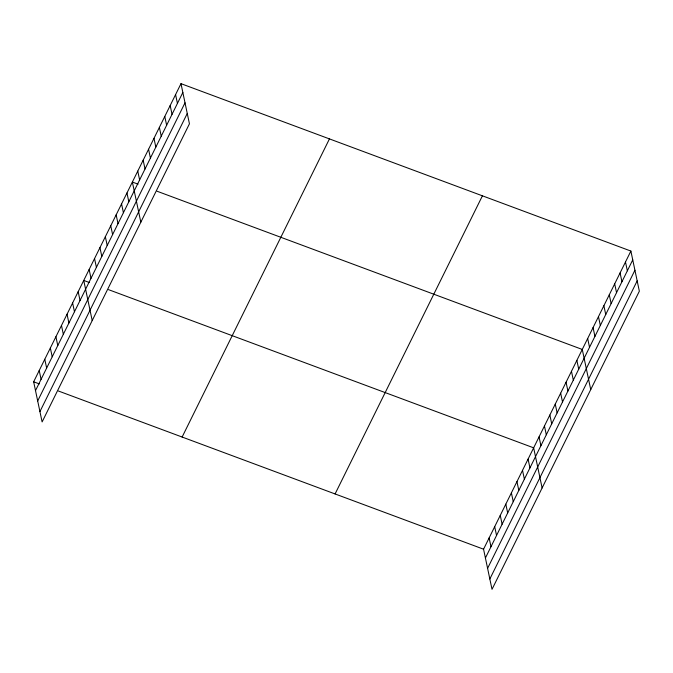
<?xml version="1.0" encoding="UTF-8"?>
<svg xmlns="http://www.w3.org/2000/svg" width="673" height="673" viewBox="0 0 673 673"><rect width="100%" height="100%" fill="white"/><g stroke="black" fill="none" stroke-linecap="round" stroke-linejoin="round"><path stroke-width="1.01" d="M180.987 83.662L189.441 123.807L42.113 421.937L33.65 381.793L180.987 83.662L630.887 251.063L639.35 291.207L492.013 589.338L483.559 549.193L630.887 251.063M35.509 390.601L182.837 92.47M37.688 400.94L185.016 102.809M39.934 411.59L187.262 113.468M182.122 437.038L329.45 138.907M335.087 493.948L482.423 195.826M485.41 558.001L632.746 259.871M487.597 568.34L634.925 270.218M489.835 578.999L637.171 280.868M138.074 184.166L132.362 182.047L140.825 222.191M157.112 191.25L582.271 349.447L590.734 389.591M89.45 282.551L83.746 280.431L92.201 320.567M108.488 289.634L533.647 447.831L542.11 487.975M33.65 381.793L39.362 383.913M58.391 390.996L483.559 549.193M625.486 261.999L627.345 270.807M620.085 272.927L621.945 281.735M614.685 283.863L616.544 292.671M609.284 294.791L611.134 303.599M603.883 305.727L605.734 314.527M598.474 316.655L600.333 325.463M593.073 327.583L594.932 336.391M587.672 338.519L589.531 347.327M576.87 360.383L578.721 369.183M571.47 371.311L573.32 380.119M566.06 382.239L567.919 391.047M560.659 393.175L562.519 401.983M555.259 404.103L557.118 412.911M549.858 415.039L551.717 423.847M544.457 425.967L546.308 434.775M539.056 436.903L540.907 445.703M528.086 459.095L529.937 467.903M522.517 470.36L524.376 479.159M516.957 481.616L518.807 490.424M511.387 492.88L513.247 501.688M505.818 504.144L507.678 512.952M500.258 515.409L502.108 524.217M494.689 526.665L496.548 535.472M489.12 537.929L490.979 546.737M175.577 94.599L177.436 103.398M170.176 105.526L172.036 114.334M164.776 116.454L166.635 125.262M159.375 127.39L161.234 136.198M153.974 138.318L155.825 147.126M148.573 149.255L150.424 158.062M143.164 160.182L145.023 168.99M137.763 171.11L139.622 179.918M126.961 192.974L128.821 201.782M121.561 203.911L123.411 212.718M116.16 214.838L118.011 223.646M110.751 225.775L112.61 234.574M105.35 236.703L107.209 245.51M99.949 247.63L101.808 256.438M94.548 258.567L96.407 267.374M89.147 269.494L90.998 278.302M78.177 291.687L80.037 300.495M72.608 302.951L74.467 311.759M67.048 314.215L68.898 323.023M61.479 325.48L63.338 334.288M55.909 336.744L57.769 345.552M50.349 348L52.2 356.808M44.78 359.264L46.639 368.072M39.219 370.529L41.07 379.336"/></g></svg>
